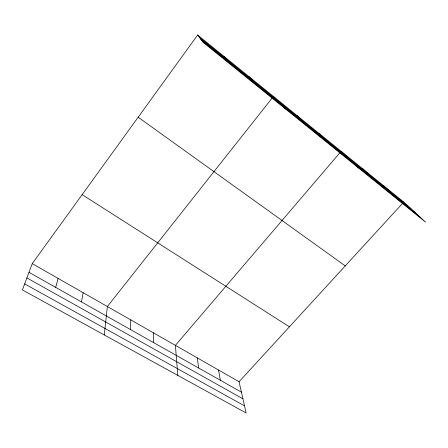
<?xml version="1.0" encoding="UTF-8"?>
<svg xmlns="http://www.w3.org/2000/svg" width="448" height="448" viewBox="0 0 448 448"><rect width="100%" height="100%" fill="white"/><g stroke="black" fill="none" stroke-linecap="round" stroke-linejoin="round"><path stroke-width="0.67" d="M130.407 329.521L130.782 319.906M104.283 334.958L107.369 306.538L273.42 96.426L285.634 109.043M81.452 301.907L83.166 292.718M55.681 287.37L58.134 278.426M32.234 263.637L22.4 289.923L246.131 412.983L239.075 381.741L32.234 263.637L197.646 35.017L403.76 202.059L425.6 222.18L203.006 42.258L197.646 35.017M239.075 381.741L403.76 202.059M24.657 283.892L244.53 405.882M26.891 277.911L242.928 398.798M28.986 272.317L241.427 392.134M82.141 194.667L289.419 326.81M138.163 117.23L345.257 265.888M200.542 38.926L415.638 212.996M201.762 40.583L420.605 217.571M199.399 37.386L410.984 208.712M383.617 185.735L390.404 192.046M362.757 168.829L369.062 174.77M358.686 168.095L341.135 151.306L175.398 345.38L177.817 375.407M319.379 133.672L324.621 138.785M296.822 115.394L301.476 120.042M249.127 76.737L252.448 80.343M223.888 56.286L226.458 59.298M218.518 369.998L220.382 380.268M197.305 357.885L198.654 368.01M153.446 332.847L153.681 342.647"/></g></svg>
